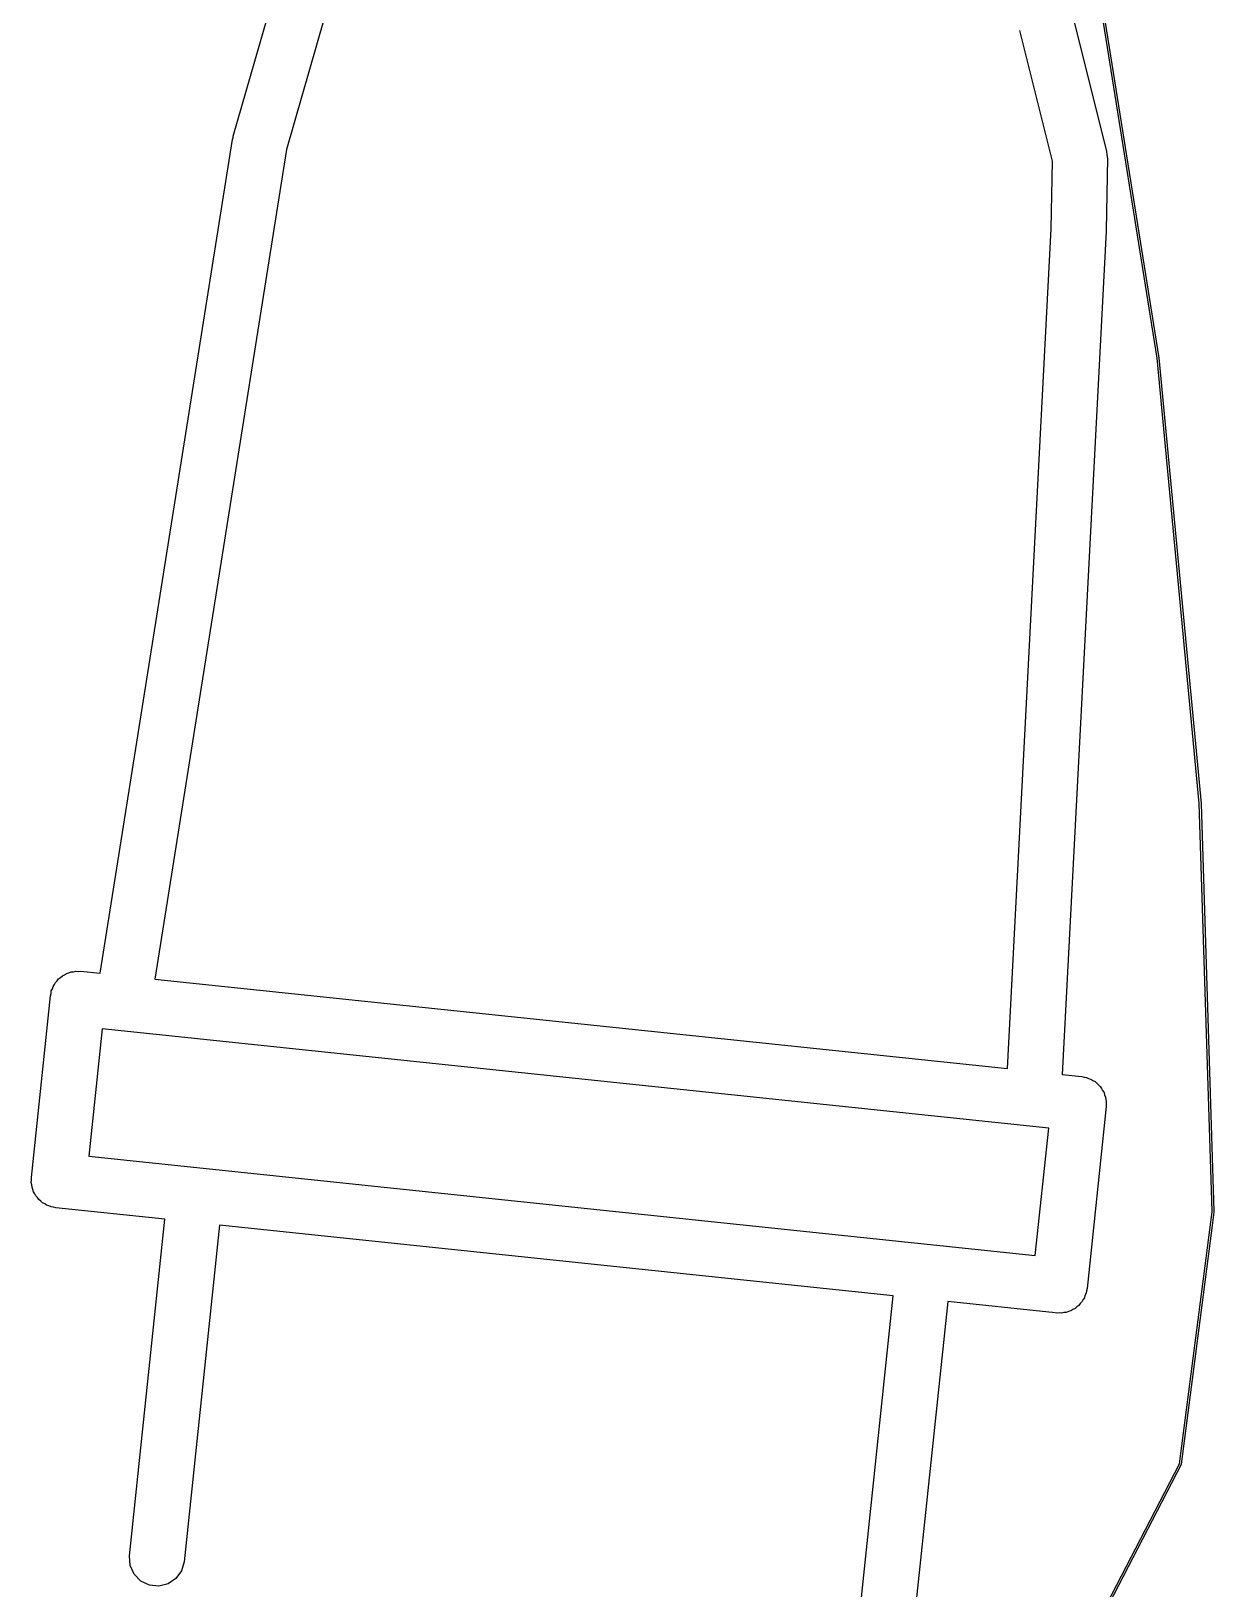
# Model space of a CAD drawing. Extents: x 69.6 to 139.6, y -158 to -61.
# Drawn here: x 133.13 to 139.59, y -96.34 to -87.83 of the extents above; entities that cross this region are included whole.
import ezdxf

# ---------------------------------------------------------------- set-up
doc = ezdxf.new("R2010")
doc.units = 0
doc.header["$MEASUREMENT"] = 0
doc.layers.add('BLACK', color=7, linetype='CONTINUOUS')

msp = doc.modelspace()

# ---------------------------------------------------------------- linework, layer by layer
at = {"layer": 'Black'}
for p, q in [((139.283, -89.6132), (138.868, -87.0203)), ((138.877, -87.0186), (139.293, -89.6117)), ((134.235, -88.3997), (134.451, -87.6485)), ((134.732, -87.7567), (134.526, -88.4736)), ((138.818, -87.7248), (139.007, -88.483)), ((138.711, -88.5364), (138.533, -87.823)), ((133.508, -92.9748), (134.231, -88.4175)), ((134.231, -88.4175), (134.234, -88.4088)), ((134.234, -88.4088), (134.235, -88.3997)), ((134.526, -88.4736), (133.807, -93.0062)), ((139.012, -88.5219), (139.005, -88.914)), ((139.007, -88.483), (139.008, -88.5025)), ((139.008, -88.5025), (139.012, -88.5219)), ((138.705, -88.9062), (138.711, -88.5364)), ((138.465, -93.4958), (138.705, -88.9062)), ((139.005, -88.9192), (138.764, -93.5272)), ((139.005, -88.914), (139.004, -88.9166)), ((139.004, -88.9166), (139.005, -88.9192)), ((139.513, -92.0476), (139.283, -89.6132)), ((139.293, -89.6117), (139.293, -89.6119)), ((139.293, -89.6119), (139.293, -89.6121)), ((139.293, -89.6121), (139.523, -92.0468)), ((139.583, -94.275), (139.513, -92.0476)), ((139.523, -92.0468), (139.523, -92.0469)), ((139.523, -92.0469), (139.523, -92.0471)), ((139.523, -92.0471), (139.593, -94.2746)), ((133.251, -93.047), (133.259, -93.0364)), ((133.259, -93.0364), (133.264, -93.0246)), ((133.264, -93.0246), (133.274, -93.0155)), ((133.274, -93.0155), (133.281, -93.0048)), ((133.281, -93.0048), (133.292, -92.9975)), ((133.292, -92.9975), (133.302, -92.9884)), ((133.302, -92.9884), (133.314, -92.9831)), ((133.314, -92.9831), (133.325, -92.9757)), ((133.325, -92.9757), (133.337, -92.9725)), ((133.337, -92.9725), (133.349, -92.9672)), ((133.349, -92.9672), (133.362, -92.9663)), ((133.362, -92.9663), (133.375, -92.9631)), ((133.375, -92.9631), (133.388, -92.9645)), ((133.388, -92.9645), (133.401, -92.9636)), ((133.401, -92.9636), (133.508, -92.9748)), ((133.807, -93.0062), (138.465, -93.4958)), ((133.132, -94.0916), (133.236, -93.0971)), ((133.236, -93.0971), (133.24, -93.0845)), ((133.24, -93.0845), (133.241, -93.0714)), ((133.241, -93.0714), (133.247, -93.0596)), ((133.247, -93.0596), (133.251, -93.047)), ((133.519, -93.2776), (133.446, -93.9738)), ((138.691, -93.8212), (133.519, -93.2776)), ((138.764, -93.5272), (138.871, -93.5385)), ((138.871, -93.5385), (138.884, -93.5421)), ((138.884, -93.5421), (138.897, -93.5435)), ((138.897, -93.5435), (138.909, -93.5492)), ((138.909, -93.5492), (138.921, -93.5528)), ((138.921, -93.5528), (138.932, -93.5605)), ((138.932, -93.5605), (138.944, -93.5663)), ((138.944, -93.5663), (138.953, -93.5757)), ((138.953, -93.5757), (138.963, -93.5835)), ((138.963, -93.5835), (138.971, -93.5943)), ((138.971, -93.5943), (138.98, -93.6038)), ((138.98, -93.6038), (138.985, -93.6158)), ((138.985, -93.6158), (138.993, -93.6266)), ((138.993, -93.6266), (138.996, -93.6394)), ((139.005, -93.7033), (138.9, -94.6979)), ((138.996, -93.6394), (139.001, -93.6514)), ((139.001, -93.6514), (139.002, -93.6645)), ((139.002, -93.6645), (139.005, -93.6772)), ((139.005, -93.6772), (139.004, -93.6902)), ((139.004, -93.6902), (139.005, -93.7033)), ((138.617, -94.5173), (138.691, -93.8212)), ((133.446, -93.9738), (138.617, -94.5173)), ((133.131, -94.1177), (133.133, -94.1047)), ((133.135, -94.1305), (133.131, -94.1177)), ((133.133, -94.1047), (133.132, -94.0916)), ((133.136, -94.1436), (133.135, -94.1305)), ((133.141, -94.1555), (133.136, -94.1436)), ((133.144, -94.1683), (133.141, -94.1555)), ((133.151, -94.1792), (133.144, -94.1683)), ((133.157, -94.1911), (133.151, -94.1792)), ((133.166, -94.2006), (133.157, -94.1911)), ((133.173, -94.2115), (133.166, -94.2006)), ((133.184, -94.2192), (133.173, -94.2115)), ((133.193, -94.2286), (133.184, -94.2192)), ((133.205, -94.2344), (133.193, -94.2286)), ((133.215, -94.2421), (133.205, -94.2344)), ((133.228, -94.2457), (133.215, -94.2421)), ((133.24, -94.2515), (133.228, -94.2457)), ((133.253, -94.2528), (133.24, -94.2515)), ((133.265, -94.2564), (133.253, -94.2528)), ((133.862, -94.3192), (133.265, -94.2564)), ((139.405, -95.6557), (139.584, -94.2789)), ((139.584, -94.2767), (139.583, -94.275)), ((139.584, -94.2773), (139.584, -94.2767)), ((139.584, -94.2789), (139.584, -94.2773)), ((139.593, -94.2802), (139.584, -94.3527)), ((139.593, -94.2746), (139.593, -94.2764)), ((139.593, -94.2764), (139.593, -94.2769)), ((139.593, -94.2769), (139.593, -94.2785)), ((139.593, -94.2785), (139.593, -94.2802)), ((133.669, -96.159), (133.862, -94.3192)), ((134.16, -94.3505), (133.967, -96.1904)), ((137.84, -94.7373), (134.16, -94.3505)), ((139.584, -94.3527), (139.415, -95.6578)), ((137.647, -96.5771), (137.84, -94.7373)), ((138.889, -94.7353), (138.886, -94.7479)), ((138.895, -94.7235), (138.889, -94.7353)), ((138.897, -94.7105), (138.895, -94.7235)), ((138.9, -94.6979), (138.897, -94.7105)), ((138.139, -94.7686), (137.945, -96.6085)), ((138.691, -94.8267), (138.139, -94.7686)), ((138.711, -94.8288), (138.691, -94.8267)), ((138.774, -94.8286), (138.761, -94.8318)), ((138.787, -94.8277), (138.774, -94.8286)), ((138.799, -94.8224), (138.787, -94.8277)), ((138.812, -94.8192), (138.799, -94.8224)), ((138.823, -94.8119), (138.812, -94.8192)), ((138.835, -94.8065), (138.823, -94.8119)), ((138.844, -94.7974), (138.835, -94.8065)), ((138.855, -94.7901), (138.844, -94.7974)), ((138.863, -94.7795), (138.855, -94.7901)), ((138.872, -94.7703), (138.863, -94.7795)), ((138.878, -94.7585), (138.872, -94.7703)), ((138.886, -94.7479), (138.878, -94.7585)), ((138.735, -94.8314), (138.711, -94.8288)), ((138.748, -94.8304), (138.735, -94.8314)), ((138.761, -94.8318), (138.748, -94.8304)), ((138.766, -96.8877), (139.405, -95.6557)), ((139.414, -95.6595), (138.775, -96.8929)), ((139.415, -95.6578), (139.414, -95.6595)), ((133.672, -96.211), (133.669, -96.159)), ((133.967, -96.1904), (133.953, -96.2405)), ((133.694, -96.2586), (133.672, -96.211)), ((133.73, -96.2961), (133.694, -96.2586)), ((133.953, -96.2405), (133.922, -96.2826)), ((133.777, -96.3189), (133.73, -96.2961)), ((133.828, -96.3243), (133.777, -96.3189)), ((133.879, -96.3117), (133.828, -96.3243)), ((133.922, -96.2826), (133.879, -96.3117))]:
    msp.add_line(p, q, dxfattribs=at)

doc.saveas('drawing.dxf')
